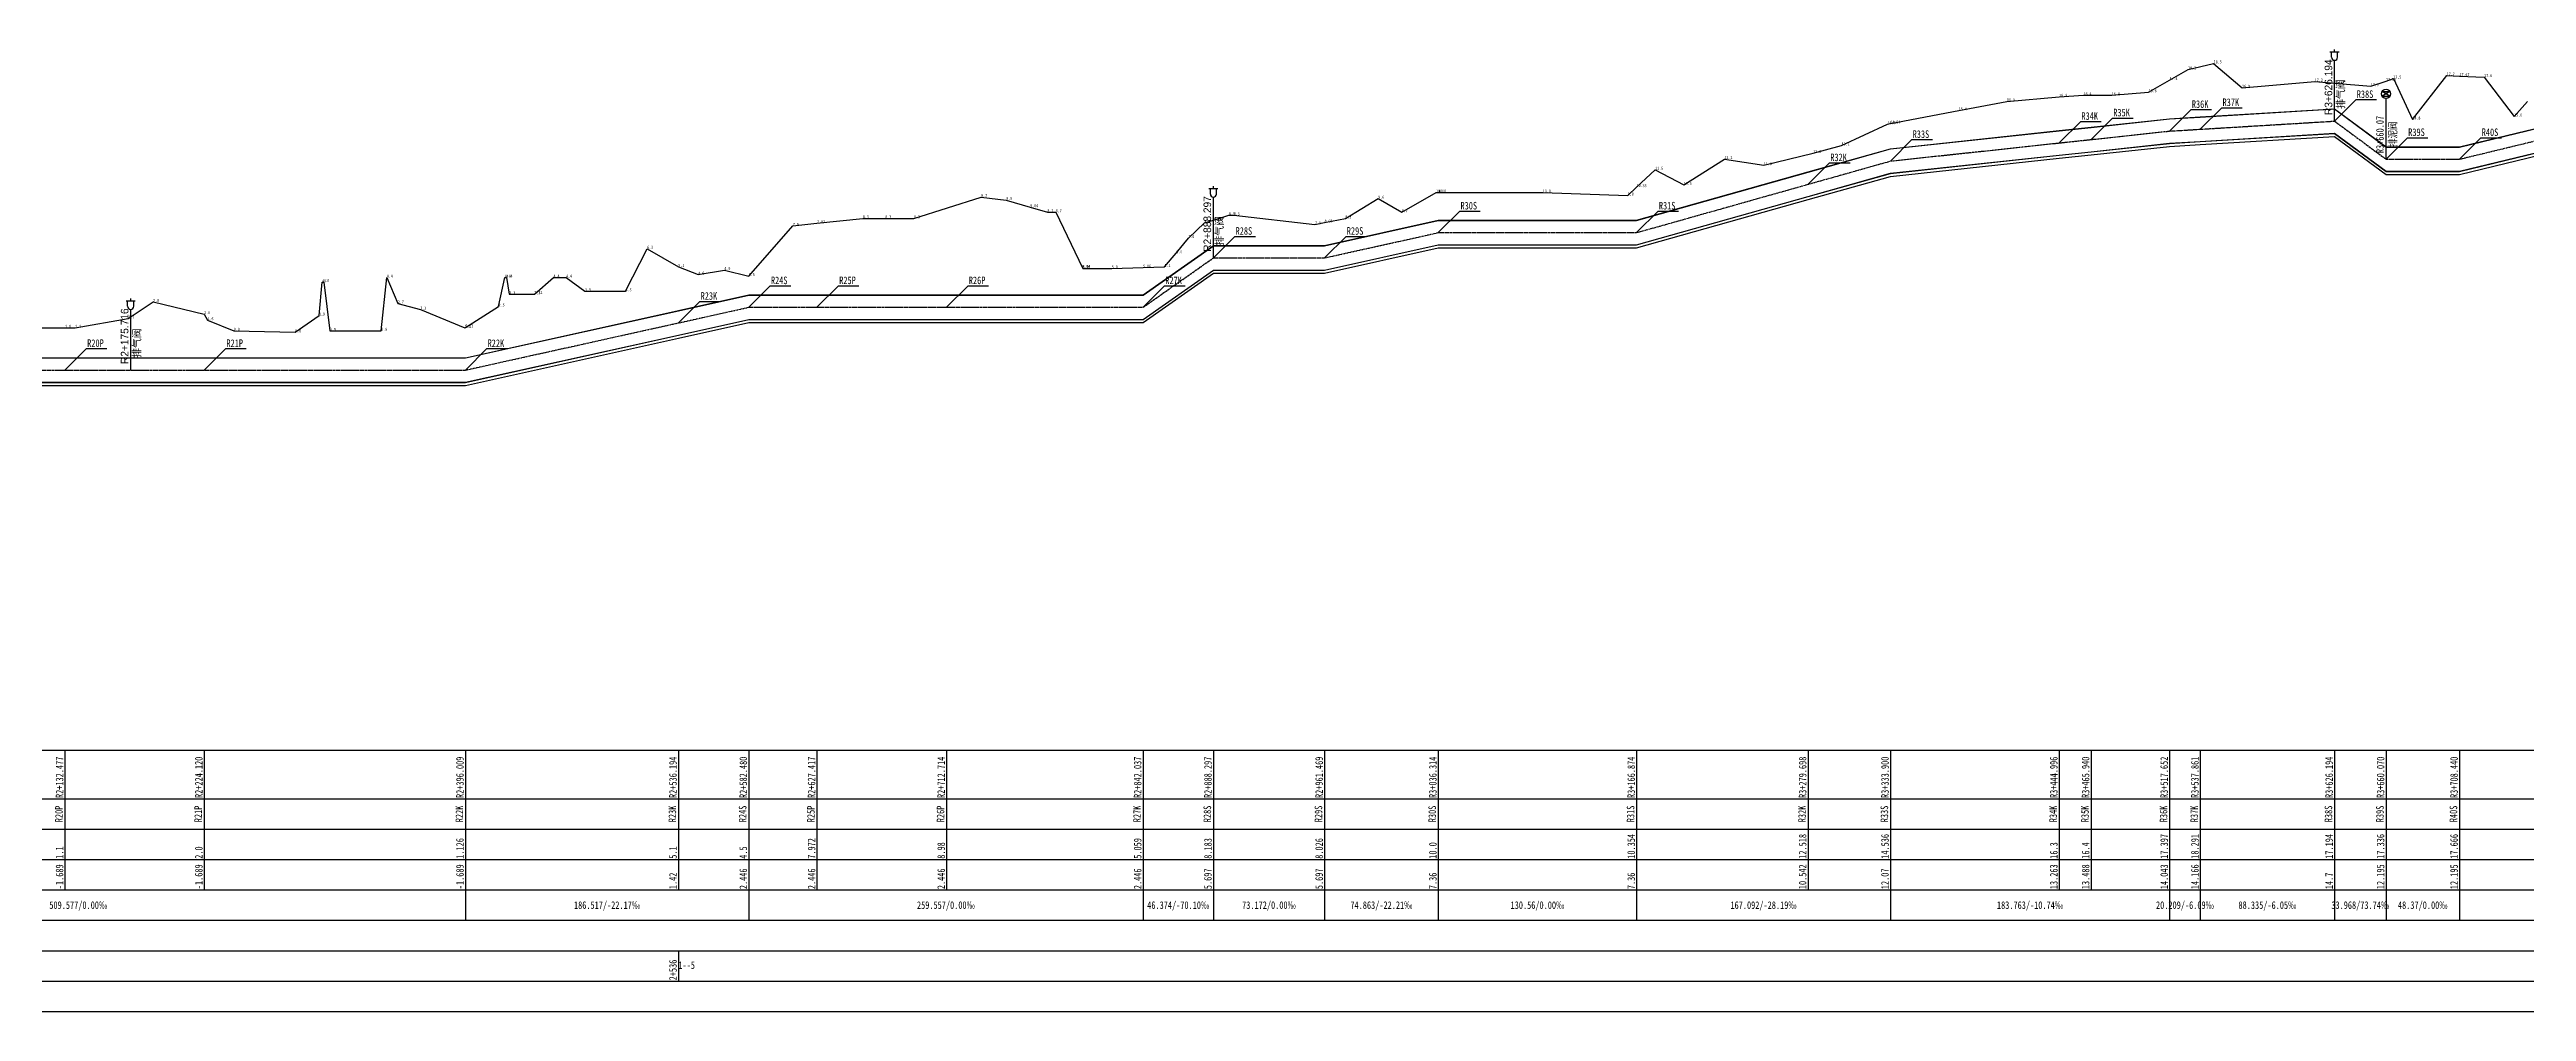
# Model space of a CAD drawing. Extents: x 525858 to 564773, y 2370984 to 2400075.
# Drawn here: x 553225 to 554855, y 2383444 to 2384077 of the extents above; entities that cross this region are included whole.
import ezdxf
from ezdxf.enums import TextEntityAlignment as Align

# ---------------------------------------------------------------- set-up
doc = ezdxf.new("R2010")
doc.units = 0
doc.linetypes.add('CENTER', pattern=[2, 1.25, -0.25, 0.25, -0.25])
for name, color, linetype in [('pipe', 3, 'CONTINUOUS'), ('pipe_cen', 1, 'CENTER'), ('tab', 9, 'CONTINUOUS'), ('地形剖面', 4, 'CONTINUOUS'), ('水工纵面管线标注', 3, 'CONTINUOUS'), ('附属设施', 2, 'CONTINUOUS')]:
    doc.layers.add(name, color=color, linetype=linetype)
doc.styles.add('HT', font='simhei.ttf', dxfattribs={"width": 0.8})
doc.styles.add('SIMP1', font='simp1.shx', dxfattribs={"width": 0.8, "bigfont": 'hz.shx'})

# ---------------------------------------------------------------- blocks, each defined once
blk = doc.blocks.new('qin排气阀va')
at = {"layer": '附属设施', "linetype": 'Continuous', "lineweight": -3}
for points in [[(-1.5, 22.8), (1.5, 22.8)], [(-1, 21), (-1, 22.8)], [(0, 22.8), (0, 23.55)], [(0, 0), (0, 20)], [(1, 21), (1, 22.8)]]:
    blk.add_lwpolyline(points, dxfattribs=at)
blk.add_arc((0, 21), 1, 180, 0, dxfattribs=at)
at = {"layer": '附属设施', "linetype": 'Continuous', "lineweight": -3, "style": 'SIMP1'}
blk.add_attdef('名称', text='', height=2.5, rotation=90, dxfattribs=at).set_placement((1, 4), align=Align.TOP_LEFT)
blk.add_attdef('ZH', text='', height=2.5, rotation=90, dxfattribs=at).set_placement((0, 2), align=Align.BOTTOM_LEFT)
blk = doc.blocks.new('qin排泥阀vmud')
at = {"layer": '附属设施', "lineweight": -3}
for points in [[(-1.29, 22.2652), (1.29, 22.2652), (-1.29, 20.7348), (1.29, 20.7348), (-1.29, 22.2652)], [(0, 0), (0, 20)]]:
    blk.add_lwpolyline(points, dxfattribs=at)
blk.add_circle((0, 21.5), 1.5, dxfattribs=at)
at = {"layer": '附属设施', "lineweight": -3, "style": 'HT'}
blk.add_attdef('名称', text='', height=2.5, rotation=89.9999985, dxfattribs=at).set_placement((1, 4), align=Align.TOP_LEFT)
blk.add_attdef('ZH', text='', height=2.5, rotation=89.9999985, dxfattribs=at).set_placement((0, 2), align=Align.BOTTOM_LEFT)

msp = doc.modelspace()

# ---------------------------------------------------------------- linework, layer by layer
at = {"layer": 'pipe', "lineweight": -3}
for points in [[(553151.654531, 2383873.960682), (553235.026531, 2383873.960682), (553326.669531, 2383873.960682), (553498.558531, 2383873.960682), (553638.743531, 2383905.050682), (553685.029531, 2383915.310682), (553729.966531, 2383915.310682), (553815.263531, 2383915.310682), (553944.586531, 2383915.310682), (553990.846531, 2383947.820682), (554064.018531, 2383947.820682), (554138.863531, 2383964.450682), (554269.423531, 2383964.450682), (554382.247531, 2383996.270682), (554436.449531, 2384011.550682), (554547.545531, 2384023.480682), (554568.489531, 2384025.730682), (554620.201531, 2384031.280682), (554640.410531, 2384032.510682), (554728.743531, 2384037.850682), (554762.619531, 2384012.800682), (554810.989531, 2384012.800682), (554946.616531, 2384045.610682)], [(553151.654531, 2383873.860682), (553235.026531, 2383873.860682), (553326.669531, 2383873.860682), (553498.558531, 2383873.860682), (553638.743531, 2383904.950682), (553685.029531, 2383915.210682), (553729.966531, 2383915.210682), (553815.263531, 2383915.210682), (553944.586531, 2383915.210682), (553990.846531, 2383947.720682), (554064.018531, 2383947.720682), (554138.863531, 2383964.350682), (554269.423531, 2383964.350682), (554382.247531, 2383996.170682), (554436.449531, 2384011.450682), (554547.545531, 2384023.380682), (554568.489531, 2384025.630682), (554620.201531, 2384031.180682), (554640.410531, 2384032.410682), (554728.743531, 2384037.750682), (554762.619531, 2384012.700682), (554810.989531, 2384012.700682), (554946.616531, 2384045.510682)], [(553151.654531, 2383857.860682), (553235.026531, 2383857.860682), (553326.669531, 2383857.860682), (553498.558531, 2383857.860682), (553638.743531, 2383888.950682), (553685.029531, 2383899.210682), (553729.966531, 2383899.210682), (553815.263531, 2383899.210682), (553944.586531, 2383899.210682), (553990.846531, 2383931.720682), (554064.018531, 2383931.720682), (554138.863531, 2383948.350682), (554269.423531, 2383948.350682), (554382.247531, 2383980.170682), (554436.449531, 2383995.450682), (554547.545531, 2384007.380682), (554568.489531, 2384009.630682), (554620.201531, 2384015.180682), (554640.410531, 2384016.410682), (554728.743531, 2384021.750682), (554762.619531, 2383996.700682), (554810.989531, 2383996.700682), (554946.616531, 2384029.510682)], [(553151.654531, 2383857.760682), (553235.026531, 2383857.760682), (553326.669531, 2383857.760682), (553498.558531, 2383857.760682), (553638.743531, 2383888.850682), (553685.029531, 2383899.110682), (553729.966531, 2383899.110682), (553815.263531, 2383899.110682), (553944.586531, 2383899.110682), (553990.846531, 2383931.620682), (554064.018531, 2383931.620682), (554138.863531, 2383948.250682), (554269.423531, 2383948.250682), (554382.247531, 2383980.070682), (554436.449531, 2383995.350682), (554547.545531, 2384007.280682), (554568.489531, 2384009.530682), (554620.201531, 2384015.080682), (554640.410531, 2384016.310682), (554728.743531, 2384021.650682), (554762.619531, 2383996.600682), (554810.989531, 2383996.600682), (554946.616531, 2384029.410682)], [(553151.654531, 2383855.760682), (553235.026531, 2383855.760682), (553326.669531, 2383855.760682), (553498.558531, 2383855.760682), (553638.743531, 2383886.850682), (553685.029531, 2383897.110682), (553729.966531, 2383897.110682), (553815.263531, 2383897.110682), (553944.586531, 2383897.110682), (553990.846531, 2383929.620682), (554064.018531, 2383929.620682), (554138.863531, 2383946.250682), (554269.423531, 2383946.250682), (554382.247531, 2383978.070682), (554436.449531, 2383993.350682), (554547.545531, 2384005.280682), (554568.489531, 2384007.530682), (554620.201531, 2384013.080682), (554640.410531, 2384014.310682), (554728.743531, 2384019.650682), (554762.619531, 2383994.600682), (554810.989531, 2383994.600682), (554946.616531, 2384027.410682)]]:
    msp.add_lwpolyline(points, dxfattribs=at)
at = {"layer": 'pipe_cen', "lineweight": -3}
msp.add_lwpolyline([(551102.549531, 2383899.390682), (551247.970531, 2383899.390682), (551487.931531, 2383891.290682), (551722.567531, 2383891.290682), (552355.902531, 2383883.660682), (552988.981531, 2383865.860682), (553498.558531, 2383865.860682), (553685.029531, 2383907.210682), (553944.586531, 2383907.210682), (553990.846531, 2383939.720682), (554064.018531, 2383939.720682), (554138.863531, 2383956.350682), (554269.423531, 2383956.350682), (554436.449531, 2384003.450682), (554620.201531, 2384023.180682), (554640.410531, 2384024.410682), (554728.743531, 2384029.750682), (554762.619531, 2384004.700682), (554810.989531, 2384004.700682), (554946.616531, 2384037.510682)], dxfattribs=at)
at = {"layer": 'tab', "lineweight": -3}
for points in [[(551040.549531, 2383615.760682), (563748.683531, 2383615.760682)], [(553235.026531, 2383615.760682), (553235.026531, 2383523.760682)], [(553326.669531, 2383615.760682), (553326.669531, 2383523.760682)], [(553498.558531, 2383615.760682), (553498.558531, 2383523.760682)], [(553638.743531, 2383615.760682), (553638.743531, 2383523.760682)], [(553685.029531, 2383615.760682), (553685.029531, 2383523.760682)], [(553729.966531, 2383615.760682), (553729.966531, 2383523.760682)], [(553815.263531, 2383615.760682), (553815.263531, 2383523.760682)], [(553944.586531, 2383615.760682), (553944.586531, 2383523.760682)], [(553990.846531, 2383615.760682), (553990.846531, 2383523.760682)], [(554064.018531, 2383615.760682), (554064.018531, 2383523.760682)], [(554138.863531, 2383615.760682), (554138.863531, 2383523.760682)], [(554269.423531, 2383615.760682), (554269.423531, 2383523.760682)], [(554382.247531, 2383615.760682), (554382.247531, 2383523.760682)], [(554436.449531, 2383615.760682), (554436.449531, 2383523.760682)], [(554547.545531, 2383615.760682), (554547.545531, 2383523.760682)], [(554568.489531, 2383615.760682), (554568.489531, 2383523.760682)], [(554620.201531, 2383615.760682), (554620.201531, 2383523.760682)], [(554640.410531, 2383615.760682), (554640.410531, 2383523.760682)], [(554728.743531, 2383615.760682), (554728.743531, 2383523.760682)], [(554762.619531, 2383615.760682), (554762.619531, 2383523.760682)], [(554810.989531, 2383615.760682), (554810.989531, 2383523.760682)], [(551040.549531, 2383583.760682), (563748.683531, 2383583.760682)], [(551040.549531, 2383563.760682), (563748.683531, 2383563.760682)], [(551040.549531, 2383543.760682), (563748.683531, 2383543.760682)], [(551040.549531, 2383523.760682), (563748.683531, 2383523.760682)], [(553498.558531, 2383523.760682), (553498.558531, 2383503.760682)], [(553685.029531, 2383523.760682), (553685.029531, 2383503.760682)], [(553944.586531, 2383523.760682), (553944.586531, 2383503.760682)], [(553990.846531, 2383523.760682), (553990.846531, 2383503.760682)], [(554064.018531, 2383523.760682), (554064.018531, 2383503.760682)], [(554138.863531, 2383523.760682), (554138.863531, 2383503.760682)], [(554269.423531, 2383523.760682), (554269.423531, 2383503.760682)], [(554436.449531, 2383523.760682), (554436.449531, 2383503.760682)], [(554620.201531, 2383523.760682), (554620.201531, 2383503.760682)], [(554640.410531, 2383523.760682), (554640.410531, 2383503.760682)], [(554728.743531, 2383523.760682), (554728.743531, 2383503.760682)], [(554762.619531, 2383523.760682), (554762.619531, 2383503.760682)], [(554810.989531, 2383523.760682), (554810.989531, 2383503.760682)], [(551040.549531, 2383503.760682), (563748.683531, 2383503.760682)], [(551040.549531, 2383483.760682), (563748.683531, 2383483.760682)], [(553638.743531, 2383483.760682), (553638.743531, 2383463.760682)], [(551040.549531, 2383463.760682), (563748.683531, 2383463.760682)], [(551040.549531, 2383443.760682), (563748.683531, 2383443.760682)]]:
    msp.add_lwpolyline(points, dxfattribs=at)
for points in [[(553498.558531, 2383513.760682, 0, 1, 0), (553495.558531, 2383513.760682, 0, 0, 0), (553263.770031, 2383513.760682, 0, 0, 0)], [(553498.558531, 2383513.760682, 0, 1, 0), (553501.558531, 2383513.760682, 0, 0, 0), (553571.794031, 2383513.760682, 0, 0, 0)], [(553685.029531, 2383513.760682, 0, 1, 0), (553682.029531, 2383513.760682, 0, 0, 0), (553611.794031, 2383513.760682, 0, 0, 0)], [(553685.029531, 2383513.760682, 0, 1, 0), (553688.029531, 2383513.760682, 0, 0, 0), (553794.808031, 2383513.760682, 0, 0, 0)], [(553944.586531, 2383513.760682, 0, 1, 0), (553941.586531, 2383513.760682, 0, 0, 0), (553834.808031, 2383513.760682, 0, 0, 0)], [(553990.846531, 2383513.760682, 0, 1, 0), (553993.846531, 2383513.760682, 0, 0, 0), (554007.432531, 2383513.760682, 0, 0, 0)], [(554064.018531, 2383513.760682, 0, 1, 0), (554061.018531, 2383513.760682, 0, 0, 0), (554047.432531, 2383513.760682, 0, 0, 0)], [(554064.018531, 2383513.760682, 0, 1, 0), (554067.018531, 2383513.760682, 0, 0, 0), (554081.441031, 2383513.760682, 0, 0, 0)], [(554138.863531, 2383513.760682, 0, 1, 0), (554135.863531, 2383513.760682, 0, 0, 0), (554121.441031, 2383513.760682, 0, 0, 0)], [(554138.863531, 2383513.760682, 0, 1, 0), (554141.863531, 2383513.760682, 0, 0, 0), (554184.143531, 2383513.760682, 0, 0, 0)], [(554269.423531, 2383513.760682, 0, 1, 0), (554266.423531, 2383513.760682, 0, 0, 0), (554224.143531, 2383513.760682, 0, 0, 0)], [(554269.423531, 2383513.760682, 0, 1, 0), (554272.423531, 2383513.760682, 0, 0, 0), (554332.936531, 2383513.760682, 0, 0, 0)], [(554436.449531, 2383513.760682, 0, 1, 0), (554433.449531, 2383513.760682, 0, 0, 0), (554372.936531, 2383513.760682, 0, 0, 0)], [(554436.449531, 2383513.760682, 0, 1, 0), (554439.449531, 2383513.760682, 0, 0, 0), (554508.325531, 2383513.760682, 0, 0, 0)], [(554620.201531, 2383513.760682, 0, 1, 0), (554617.201531, 2383513.760682, 0, 0, 0), (554548.325531, 2383513.760682, 0, 0, 0)], [(554640.410531, 2383513.760682, 0, 1, 0), (554643.410531, 2383513.760682, 0, 0, 0), (554664.577031, 2383513.760682, 0, 0, 0)], [(554728.743531, 2383513.760682, 0, 1, 0), (554725.743531, 2383513.760682, 0, 0, 0), (554704.577031, 2383513.760682, 0, 0, 0)], [(554810.989531, 2383513.760682, 0, 1, 0), (554813.989531, 2383513.760682, 0, 0, 0), (554858.803031, 2383513.760682, 0, 0, 0)]]:
    msp.add_lwpolyline(points, format="xyseb", dxfattribs=at)
at = {"layer": '地形剖面', "lineweight": -3}
msp.add_lwpolyline([(553209.265531, 2383893.750682), (553235.026531, 2383893.750682), (553241.618531, 2383893.750682), (553276.701531, 2383899.750682), (553293.048531, 2383910.750682), (553326.669531, 2383902.750682), (553326.669531, 2383902.750682), (553328.825531, 2383898.750682), (553346.189531, 2383891.750682), (553386.450531, 2383890.750682), (553402.216531, 2383901.750682), (553404.358531, 2383923.750682), (553405.299531, 2383923.750682), (553409.317531, 2383891.750682), (553443.175531, 2383891.750682), (553446.799531, 2383926.750682), (553454.070531, 2383909.750682), (553468.903531, 2383905.750682), (553498.138531, 2383893.750682), (553498.558531, 2383894.010682), (553498.558531, 2383894.010682), (553498.558531, 2383894.010682), (553498.558531, 2383894.010682), (553520.398531, 2383907.750682), (553524.505531, 2383926.750682), (553525.635531, 2383926.750682), (553527.415531, 2383915.750682), (553543.936531, 2383915.750682), (553544.093531, 2383915.890682), (553556.498531, 2383926.750682), (553564.788531, 2383926.750682), (553577.257531, 2383917.750682), (553603.958531, 2383917.750682), (553618.126531, 2383945.750682), (553638.743531, 2383933.750682), (553638.743531, 2383933.750682), (553651.819531, 2383928.750682), (553669.061531, 2383931.750682), (553685.029531, 2383927.750682), (553685.029531, 2383927.750682), (553685.029531, 2383927.750682), (553685.029531, 2383927.750682), (553685.029531, 2383927.750682), (553714.076531, 2383960.750682), (553729.966531, 2383962.470682), (553760.146531, 2383965.750682), (553774.936531, 2383965.750682), (553793.806531, 2383965.750682), (553837.964531, 2383979.750682), (553854.576531, 2383977.750682), (553870.259531, 2383973.100682), (553881.585531, 2383969.750682), (553887.089531, 2383969.750682), (553904.618531, 2383933.180682), (553904.824531, 2383932.750682), (553923.940531, 2383932.750682), (553944.586531, 2383933.340682), (553944.586531, 2383933.340682), (553944.586531, 2383933.340682), (553944.586531, 2383933.340682), (553958.661531, 2383933.750682), (553966.379531, 2383942.750682), (553974.419531, 2383952.750682), (553984.955531, 2383962.750682), (553990.846531, 2383964.580682), (553990.846531, 2383964.580682), (553990.846531, 2383964.580682), (553990.846531, 2383964.580682), (554001.055531, 2383967.750682), (554004.284531, 2383967.750682), (554057.720531, 2383961.750682), (554064.018531, 2383963.010682), (554064.018531, 2383963.010682), (554064.018531, 2383963.010682), (554064.018531, 2383963.010682), (554077.713531, 2383965.750682), (554099.295531, 2383978.750682), (554114.832531, 2383969.750682), (554137.523531, 2383982.750682), (554138.863531, 2383982.750682), (554138.863531, 2383982.750682), (554138.863531, 2383982.750682), (554138.863531, 2383982.750682), (554207.683531, 2383982.750682), (554263.528531, 2383980.750682), (554269.423531, 2383986.290682), (554269.423531, 2383986.290682), (554269.423531, 2383986.290682), (554269.423531, 2383986.290682), (554281.622531, 2383997.750682), (554300.477531, 2383987.750682), (554327.241531, 2384004.750682), (554353.182531, 2384000.750682), (554385.579531, 2384008.750682), (554404.334531, 2384013.750682), (554434.586531, 2384027.750682), (554436.449531, 2384028.110682), (554436.449531, 2384028.110682), (554436.449531, 2384028.110682), (554436.449531, 2384028.110682), (554481.399531, 2384036.750682), (554513.133531, 2384042.750682), (554547.545531, 2384045.750682), (554563.571531, 2384046.750682), (554582.141531, 2384046.750682), (554606.395531, 2384048.750682), (554620.201531, 2384056.720682), (554620.201531, 2384056.720682), (554620.201531, 2384056.720682), (554620.201531, 2384056.720682), (554632.370531, 2384063.750682), (554649.188531, 2384067.750682), (554667.844531, 2384051.750682), (554715.720531, 2384055.750682), (554728.743531, 2384054.690682), (554728.743531, 2384054.690682), (554728.743531, 2384054.690682), (554728.743531, 2384054.690682), (554752.652531, 2384052.750682), (554762.619531, 2384056.110682), (554762.619531, 2384056.110682), (554762.619531, 2384056.110682), (554762.619531, 2384056.110682), (554767.467531, 2384057.750682), (554780.078531, 2384030.750682), (554802.605531, 2384059.750682), (554810.989531, 2384059.410682), (554810.989531, 2384059.410682), (554810.989531, 2384059.410682), (554810.989531, 2384059.410682), (554827.182531, 2384058.750682), (554847.027531, 2384032.750682), (554855.709531, 2384042.750682)], dxfattribs=at)
at = {"layer": '水工纵面管线标注', "color": 9, "lineweight": -3}
for points in [[(554568.489531, 2384017.630682), (554582.629531, 2384031.770682), (554596.129531, 2384031.770682)], [(554620.201531, 2384023.180682), (554634.341531, 2384037.320682), (554647.841531, 2384037.320682)], [(554640.410531, 2384024.410682), (554654.550531, 2384038.550682), (554668.050531, 2384038.550682)], [(554728.743531, 2384029.750682), (554742.883531, 2384043.890682), (554756.383531, 2384043.890682)], [(554436.449531, 2384003.450682), (554450.589531, 2384017.590682), (554464.089531, 2384017.590682)], [(554547.545531, 2384015.380682), (554561.685531, 2384029.520682), (554575.185531, 2384029.520682)], [(554762.619531, 2384004.700682), (554776.759531, 2384018.840682), (554790.259531, 2384018.840682)], [(554810.989531, 2384004.700682), (554825.129531, 2384018.840682), (554838.629531, 2384018.840682)], [(554382.247531, 2383988.170682), (554396.387531, 2384002.310682), (554409.887531, 2384002.310682)], [(554138.863531, 2383956.350682), (554153.003531, 2383970.490682), (554166.503531, 2383970.490682)], [(554269.423531, 2383956.350682), (554283.563531, 2383970.490682), (554297.063531, 2383970.490682)], [(553990.846531, 2383939.720682), (554004.986531, 2383953.860682), (554018.486531, 2383953.860682)], [(554064.018531, 2383939.720682), (554078.158531, 2383953.860682), (554091.658531, 2383953.860682)], [(553685.029531, 2383907.210682), (553699.169531, 2383921.350682), (553712.669531, 2383921.350682)], [(553729.966531, 2383907.210682), (553744.106531, 2383921.350682), (553757.606531, 2383921.350682)], [(553815.263531, 2383907.210682), (553829.403531, 2383921.350682), (553842.903531, 2383921.350682)], [(553944.586531, 2383907.210682), (553958.726531, 2383921.350682), (553972.226531, 2383921.350682)], [(553638.743531, 2383896.950682), (553652.883531, 2383911.090682), (553666.383531, 2383911.090682)], [(553235.026531, 2383865.860682), (553249.166531, 2383880.000682), (553262.666531, 2383880.000682)], [(553326.669531, 2383865.860682), (553340.809531, 2383880.000682), (553354.309531, 2383880.000682)], [(553498.558531, 2383865.860682), (553512.698531, 2383880.000682), (553526.198531, 2383880.000682)]]:
    msp.add_lwpolyline(points, dxfattribs=at)

# ---------------------------------------------------------------- block references
at = {"layer": '附属设施', "lineweight": -3, "xscale": 2, "yscale": 2, "zscale": 2}
for p, values in [((554728.743531, 2384029.750682), {'ZH': 'R3+626.194', '名称': '排气阀'}), ((553990.846531, 2383939.720682), {'ZH': 'R2+888.297', '名称': '排气阀'}), ((553278.265931, 2383865.860682), {'ZH': 'R2+175.716', '名称': '排气阀'})]:
    msp.add_blockref('qin排气阀va', p, dxfattribs=at).add_auto_attribs(values)
at = {"layer": '附属设施', "lineweight": -3}
ref = msp.add_blockref('qin排泥阀vmud', (554762.619531, 2384004.700682), dxfattribs=dict(at, xscale=2, yscale=2, zscale=2))
ref.add_attrib('ZH', 'R3+660.07', dxfattribs={"lineweight": -3, "height": 5, "rotation": 89.999998465, "style": 'HT', "width": 0.8}).set_placement((554762.619531, 2384008.700682), align=Align.BOTTOM_LEFT)
ref.add_attrib('名称', '排泥阀', dxfattribs={"lineweight": -3, "height": 5, "rotation": 89.999998465, "style": 'HT', "width": 0.8}).set_placement((554764.619531, 2384012.700682), align=Align.TOP_LEFT)

# ---------------------------------------------------------------- texts
at = {"layer": 'tab', "color": 3, "lineweight": -3, "style": 'HT', "width": 0.8}
for s, p in [('R2+132.477', (553233.926531, 2383584.260682)), ('R2+224.120', (553325.569531, 2383584.260682)), ('R2+396.009', (553497.458531, 2383584.260682)), ('R2+536.194', (553637.643531, 2383584.260682)), ('R2+582.480', (553683.929531, 2383584.260682)), ('R2+627.417', (553728.866531, 2383584.260682)), ('R2+712.714', (553814.163531, 2383584.260682)), ('R2+842.037', (553943.486531, 2383584.260682)), ('R2+888.297', (553989.746531, 2383584.260682)), ('R2+961.469', (554062.918531, 2383584.260682)), ('R3+036.314', (554137.763531, 2383584.260682)), ('R3+166.874', (554268.323531, 2383584.260682)), ('R3+279.698', (554381.147531, 2383584.260682)), ('R3+333.900', (554435.349531, 2383584.260682)), ('R3+444.996', (554546.445531, 2383584.260682)), ('R3+465.940', (554567.389531, 2383584.260682)), ('R3+517.652', (554619.101531, 2383584.260682)), ('R3+537.861', (554639.310531, 2383584.260682)), ('R3+626.194', (554727.643531, 2383584.260682)), ('R3+660.070', (554761.519531, 2383584.260682)), ('R3+708.440', (554809.889531, 2383584.260682)), ('10.354', (554268.323531, 2383544.260682)), ('12.518', (554381.147531, 2383544.260682)), ('14.536', (554435.349531, 2383544.260682)), ('17.397', (554619.101531, 2383544.260682)), ('18.291', (554639.310531, 2383544.260682)), ('17.194', (554727.643531, 2383544.260682)), ('17.336', (554761.519531, 2383544.260682)), ('17.666', (554809.889531, 2383544.260682)), ('1.1', (553233.926531, 2383544.260682)), ('2.0', (553325.569531, 2383544.260682)), ('1.126', (553497.458531, 2383544.260682)), ('5.1', (553637.643531, 2383544.260682)), ('4.5', (553683.929531, 2383544.260682)), ('7.972', (553728.866531, 2383544.260682)), ('8.98', (553814.163531, 2383544.260682)), ('5.059', (553943.486531, 2383544.260682)), ('8.183', (553989.746531, 2383544.260682)), ('8.026', (554062.918531, 2383544.260682)), ('10.0', (554137.763531, 2383544.260682)), ('16.3', (554546.445531, 2383544.260682)), ('16.4', (554567.389531, 2383544.260682)), ('-1.689', (553233.926531, 2383524.260682)), ('-1.689', (553325.569531, 2383524.260682)), ('-1.689', (553497.458531, 2383524.260682)), ('1.42', (553637.643531, 2383524.260682)), ('2.446', (553683.929531, 2383524.260682)), ('2.446', (553728.866531, 2383524.260682)), ('2.446', (553814.163531, 2383524.260682)), ('2.446', (553943.486531, 2383524.260682)), ('5.697', (553989.746531, 2383524.260682)), ('5.697', (554062.918531, 2383524.260682)), ('7.36', (554137.763531, 2383524.260682)), ('7.36', (554268.323531, 2383524.260682)), ('10.542', (554381.147531, 2383524.260682)), ('12.07', (554435.349531, 2383524.260682)), ('13.263', (554546.445531, 2383524.260682)), ('13.488', (554567.389531, 2383524.260682)), ('14.043', (554619.101531, 2383524.260682)), ('14.166', (554639.310531, 2383524.260682)), ('14.7', (554727.643531, 2383524.260682)), ('12.195', (554761.519531, 2383524.260682)), ('12.195', (554809.889531, 2383524.260682)), ('2+536', (553637.643531, 2383464.260682))]:
    msp.add_text(s, height=5, rotation=89.999998453, dxfattribs=at).set_placement(p)
for s, p in [('R20P', (553235.026531, 2383573.760682)), ('R21P', (553326.669531, 2383573.760682)), ('R22K', (553498.558531, 2383573.760682)), ('R23K', (553638.743531, 2383573.760682)), ('R24S', (553685.029531, 2383573.760682)), ('R25P', (553729.966531, 2383573.760682)), ('R26P', (553815.263531, 2383573.760682)), ('R27K', (553944.586531, 2383573.760682)), ('R28S', (553990.846531, 2383573.760682)), ('R29S', (554064.018531, 2383573.760682)), ('R30S', (554138.863531, 2383573.760682)), ('R31S', (554269.423531, 2383573.760682)), ('R32K', (554382.247531, 2383573.760682)), ('R33S', (554436.449531, 2383573.760682)), ('R34K', (554547.545531, 2383573.760682)), ('R35K', (554568.489531, 2383573.760682)), ('R36K', (554620.201531, 2383573.760682)), ('R37K', (554640.410531, 2383573.760682)), ('R38S', (554728.743531, 2383573.760682)), ('R39S', (554762.619531, 2383573.760682)), ('R40S', (554810.989531, 2383573.760682))]:
    msp.add_text(s, height=5, rotation=89.999998453, dxfattribs=at).set_placement(p, align=Align.BOTTOM_CENTER)
for s, p in [('509.577/0.00‰', (553243.770031, 2383513.760682)), ('186.517/-22.17‰', (553591.794031, 2383513.760682)), ('259.557/0.00‰', (553814.808031, 2383513.760682)), ('46.374/-70.10‰', (553967.716531, 2383513.760682)), ('73.172/0.00‰', (554027.432531, 2383513.760682)), ('74.863/-22.21‰', (554101.441031, 2383513.760682)), ('130.56/0.00‰', (554204.143531, 2383513.760682)), ('167.092/-28.19‰', (554352.936531, 2383513.760682)), ('183.763/-10.74‰', (554528.325531, 2383513.760682)), ('20.209/-6.09‰', (554630.306031, 2383513.760682)), ('88.335/-6.05‰', (554684.577031, 2383513.760682)), ('33.968/73.74‰', (554745.681531, 2383513.760682)), ('48.37/0.00‰', (554786.804531, 2383513.760682))]:
    msp.add_text(s, height=5, dxfattribs=at).set_placement(p, align=Align.MIDDLE_CENTER)
msp.add_text('1--5', height=5, dxfattribs=at).set_placement((553638.743531, 2383471.760682))
at = {"layer": '地形剖面', "color": 9, "lineweight": -3, "style": 'HT', "width": 0.8}
for s, p in [('18.1', (554632.370531, 2384063.750682)), ('18.5', (554649.188531, 2384067.750682)), ('16.3', (554547.545531, 2384045.750682)), ('16.4', (554563.571531, 2384046.750682)), ('16.4', (554582.141531, 2384046.750682)), ('16.6', (554606.395531, 2384048.750682)), ('17.4', (554620.201531, 2384056.720682)), ('17.4', (554620.201531, 2384056.720682)), ('17.4', (554620.201531, 2384056.720682)), ('17.4', (554620.201531, 2384056.720682)), ('16.9', (554667.844531, 2384051.750682)), ('17.3', (554715.720531, 2384055.750682)), ('17.19', (554728.743531, 2384054.690682)), ('17.19', (554728.743531, 2384054.690682)), ('17.19', (554728.743531, 2384054.690682)), ('17.19', (554728.743531, 2384054.690682)), ('17.0', (554752.652531, 2384052.750682)), ('17.34', (554762.619531, 2384056.110682)), ('17.34', (554762.619531, 2384056.110682)), ('17.34', (554762.619531, 2384056.110682)), ('17.34', (554762.619531, 2384056.110682)), ('17.5', (554767.467531, 2384057.750682)), ('17.7', (554802.605531, 2384059.750682)), ('17.67', (554810.989531, 2384059.410682)), ('17.67', (554810.989531, 2384059.410682)), ('17.67', (554810.989531, 2384059.410682)), ('17.67', (554810.989531, 2384059.410682)), ('17.6', (554827.182531, 2384058.750682)), ('15.4', (554481.399531, 2384036.750682)), ('16.0', (554513.133531, 2384042.750682)), ('14.8', (554780.078531, 2384030.750682)), ('15.0', (554847.027531, 2384032.750682)), ('13.1', (554404.334531, 2384013.750682)), ('14.5', (554434.586531, 2384027.750682)), ('14.54', (554436.449531, 2384028.110682)), ('14.54', (554436.449531, 2384028.110682)), ('14.54', (554436.449531, 2384028.110682)), ('14.54', (554436.449531, 2384028.110682)), ('11.5', (554281.622531, 2383997.750682)), ('12.2', (554327.241531, 2384004.750682)), ('11.8', (554353.182531, 2384000.750682)), ('12.6', (554385.579531, 2384008.750682)), ('10.0', (554137.523531, 2383982.750682)), ('10.0', (554138.863531, 2383982.750682)), ('10.0', (554138.863531, 2383982.750682)), ('10.0', (554138.863531, 2383982.750682)), ('10.0', (554138.863531, 2383982.750682)), ('10.0', (554207.683531, 2383982.750682)), ('9.8', (554263.528531, 2383980.750682)), ('10.35', (554269.423531, 2383986.290682)), ('10.35', (554269.423531, 2383986.290682)), ('10.35', (554269.423531, 2383986.290682)), ('10.35', (554269.423531, 2383986.290682)), ('10.5', (554300.477531, 2383987.750682)), ('8.3', (553760.146531, 2383965.750682)), ('8.3', (553774.936531, 2383965.750682)), ('8.3', (553793.806531, 2383965.750682)), ('9.7', (553837.964531, 2383979.750682)), ('9.5', (553854.576531, 2383977.750682)), ('9.04', (553870.259531, 2383973.100682)), ('8.7', (553881.585531, 2383969.750682)), ('8.7', (553887.089531, 2383969.750682)), ('8.18', (553990.846531, 2383964.580682)), ('8.18', (553990.846531, 2383964.580682)), ('8.18', (553990.846531, 2383964.580682)), ('8.18', (553990.846531, 2383964.580682)), ('8.5', (554001.055531, 2383967.750682)), ('8.5', (554004.284531, 2383967.750682)), ('8.3', (554077.713531, 2383965.750682)), ('9.6', (554099.295531, 2383978.750682)), ('8.7', (554114.832531, 2383969.750682)), ('7.8', (553714.076531, 2383960.750682)), ('7.97', (553729.966531, 2383962.470682)), ('7.0', (553974.419531, 2383952.750682)), ('8.0', (553984.955531, 2383962.750682)), ('7.9', (554057.720531, 2383961.750682)), ('8.03', (554064.018531, 2383963.010682)), ('8.03', (554064.018531, 2383963.010682)), ('8.03', (554064.018531, 2383963.010682)), ('8.03', (554064.018531, 2383963.010682)), ('6.3', (553618.126531, 2383945.750682)), ('5.1', (553638.743531, 2383933.750682)), ('5.1', (553638.743531, 2383933.750682)), ('4.9', (553669.061531, 2383931.750682)), ('5.04', (553904.618531, 2383933.180682)), ('5.0', (553904.824531, 2383932.750682)), ('5.0', (553923.940531, 2383932.750682)), ('5.06', (553944.586531, 2383933.340682)), ('5.06', (553944.586531, 2383933.340682)), ('5.06', (553944.586531, 2383933.340682)), ('5.06', (553944.586531, 2383933.340682)), ('5.1', (553958.661531, 2383933.750682)), ('6.0', (553966.379531, 2383942.750682)), ('4.1', (553404.358531, 2383923.750682)), ('4.1', (553405.299531, 2383923.750682)), ('4.4', (553446.799531, 2383926.750682)), ('4.4', (553524.505531, 2383926.750682)), ('4.4', (553525.635531, 2383926.750682)), ('3.3', (553527.415531, 2383915.750682)), ('3.3', (553543.936531, 2383915.750682)), ('3.31', (553544.093531, 2383915.890682)), ('4.4', (553556.498531, 2383926.750682)), ('4.4', (553564.788531, 2383926.750682)), ('3.5', (553577.257531, 2383917.750682)), ('3.5', (553603.958531, 2383917.750682)), ('4.6', (553651.819531, 2383928.750682)), ('4.5', (553685.029531, 2383927.750682)), ('4.5', (553685.029531, 2383927.750682)), ('4.5', (553685.029531, 2383927.750682)), ('4.5', (553685.029531, 2383927.750682)), ('4.5', (553685.029531, 2383927.750682)), ('1.7', (553276.701531, 2383899.750682)), ('2.8', (553293.048531, 2383910.750682)), ('2.0', (553326.669531, 2383902.750682)), ('2.0', (553326.669531, 2383902.750682)), ('1.6', (553328.825531, 2383898.750682)), ('1.9', (553402.216531, 2383901.750682)), ('2.7', (553454.070531, 2383909.750682)), ('2.3', (553468.903531, 2383905.750682)), ('2.5', (553520.398531, 2383907.750682)), ('1.1', (553235.026531, 2383893.750682)), ('1.1', (553241.618531, 2383893.750682)), ('0.9', (553346.189531, 2383891.750682)), ('0.8', (553386.450531, 2383890.750682)), ('0.9', (553409.317531, 2383891.750682)), ('0.9', (553443.175531, 2383891.750682)), ('1.1', (553498.138531, 2383893.750682)), ('1.13', (553498.558531, 2383894.010682)), ('1.13', (553498.558531, 2383894.010682)), ('1.13', (553498.558531, 2383894.010682)), ('1.13', (553498.558531, 2383894.010682))]:
    msp.add_text(s, height=2, dxfattribs=at).set_placement(p)
at = {"layer": '水工纵面管线标注', "lineweight": -3, "style": 'HT', "width": 0.8}
for s, p in [('R38S', (554743.383531, 2384044.990682)), ('R34K', (554562.185531, 2384030.620682)), ('R35K', (554583.129531, 2384032.870682)), ('R36K', (554634.841531, 2384038.420682)), ('R37K', (554655.050531, 2384039.650682)), ('R33S', (554451.089531, 2384018.690682)), ('R39S', (554777.259531, 2384019.940682)), ('R40S', (554825.629531, 2384019.940682)), ('R32K', (554396.887531, 2384003.410682)), ('R30S', (554153.503531, 2383971.590682)), ('R31S', (554284.063531, 2383971.590682)), ('R28S', (554005.486531, 2383954.960682)), ('R29S', (554078.658531, 2383954.960682)), ('R23K', (553653.383531, 2383912.190682)), ('R24S', (553699.669531, 2383922.450682)), ('R25P', (553744.606531, 2383922.450682)), ('R26P', (553829.903531, 2383922.450682)), ('R27K', (553959.226531, 2383922.450682)), ('R20P', (553249.666531, 2383881.100682)), ('R21P', (553341.309531, 2383881.100682)), ('R22K', (553513.198531, 2383881.100682))]:
    msp.add_text(s, height=5, dxfattribs=at).set_placement(p)

doc.saveas('drawing.dxf')
